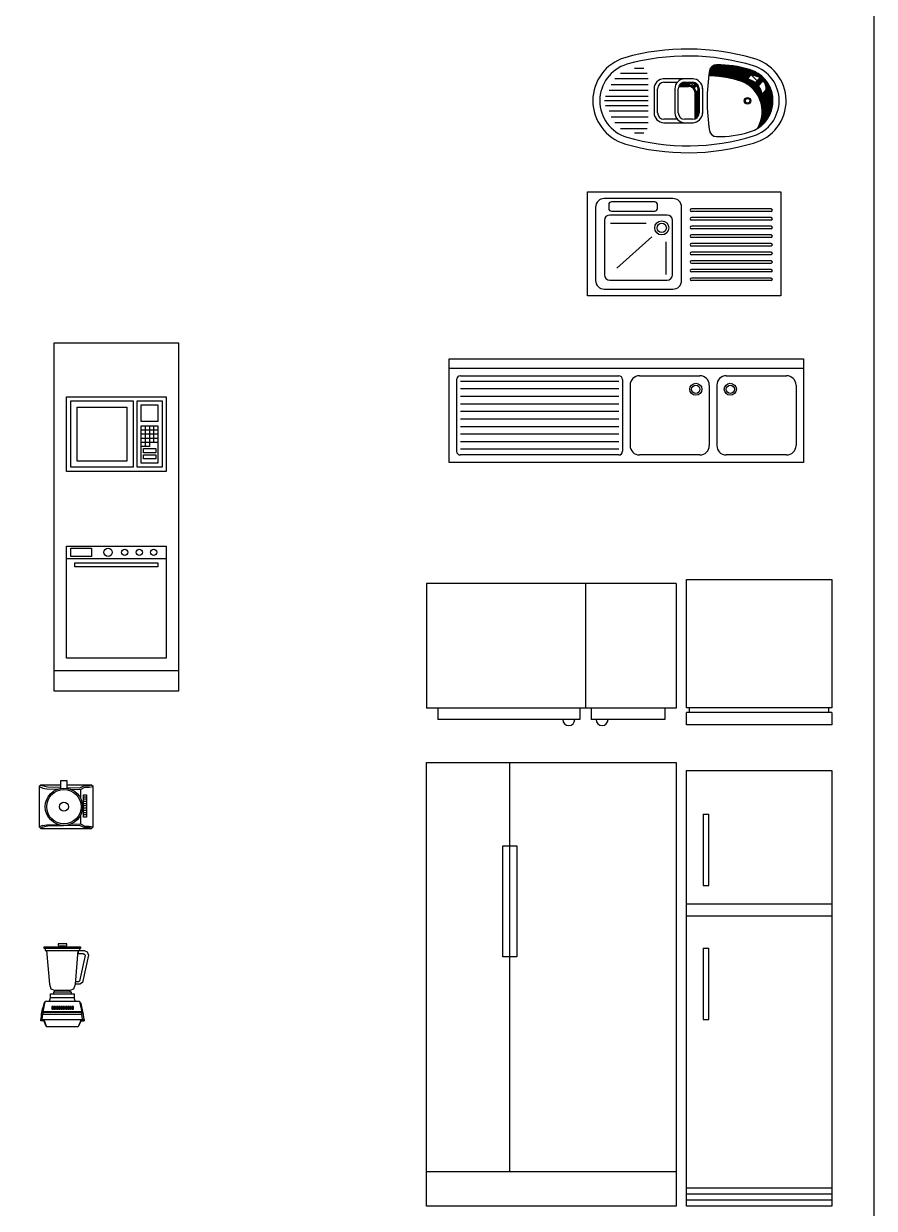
# Model space of a CAD drawing. Header units: millimetres. Extents: x 577 to 2337, y 236 to 943.
# Drawn here: x 767.58 to 771.68, y 705.69 to 711.4 of the extents above; entities that cross this region are included whole.
import ezdxf

# ---------------------------------------------------------------- set-up
doc = ezdxf.new("R2010")
doc.units = ezdxf.units.MM
doc.header["$LTSCALE"] = 0.01
doc.layers.add('06-Furn', color=4, linetype='Continuous')
doc.styles.add('ATTR', font='romans.shx', dxfattribs={"width": 0.8, "height": 0.48})

# ---------------------------------------------------------------- blocks, each defined once
blk = doc.blocks.new('BB')
at = {"layer": '06-Furn', "color": 32}
for p, q in [((706.7277, 653.6595), (705.5247, 653.6595)), ((705.5247, 653.6595), (705.5247, 653.058)), ((706.2902, 653.6595), (706.2902, 653.058)), ((706.7277, 653.6595), (706.7277, 653.058)), ((706.7277, 653.058), (705.5247, 653.058)), ((705.5794, 653.058), (705.5794, 653.0033)), ((706.2629, 653.058), (706.2629, 653.0033)), ((706.3176, 653.058), (706.3176, 653.0033)), ((706.673, 653.058), (706.673, 653.0033)), ((706.2629, 653.0033), (705.5794, 653.0033)), ((706.673, 653.0033), (706.3176, 653.0033))]:
    blk.add_line(p, q, dxfattribs=at)
for centre in [(706.21, 653.0033), (706.3705, 653.0033)]:
    blk.add_arc(centre, 0.0289, 180, 0, dxfattribs=at)
blk = doc.blocks.new('zzz7')
at = {"layer": '06-Furn', "color": 32, "linetype": 'ByBlock'}
for p, q in [((706.0541, 635.8607), (706.0469, 635.8535)), ((706.0613, 635.8571), (706.0541, 635.8607)), ((706.1514, 635.8607), (706.0541, 635.8607)), ((706.0865, 635.8499), (706.0613, 635.8571)), ((706.1514, 635.8451), (706.1514, 635.8823)), ((706.1514, 635.8823), (706.1802, 635.8823)), ((706.1802, 635.8823), (706.1802, 635.8451)), ((706.2991, 635.8607), (706.1802, 635.8607)), ((706.2631, 635.8571), (706.2414, 635.8463)), ((706.2883, 635.8571), (706.2631, 635.8571)), ((706.2991, 635.8607), (706.2883, 635.8571)), ((706.3063, 635.8535), (706.2991, 635.8607)), ((706.0469, 635.8535), (706.0469, 635.6589)), ((706.0469, 635.8535), (706.0649, 635.8463)), ((706.0649, 635.8463), (706.0829, 635.8427)), ((706.0829, 635.8427), (706.1368, 635.8415)), ((706.1514, 635.8484), (706.0865, 635.8499)), ((706.2414, 635.8463), (706.1802, 635.8477)), ((706.1985, 635.8401), (706.2451, 635.8391)), ((706.2451, 635.8391), (706.2667, 635.8499)), ((706.2451, 635.8391), (706.2451, 635.799)), ((706.2595, 635.7057), (706.2595, 635.8138)), ((706.2595, 635.8138), (706.2739, 635.8138)), ((706.2739, 635.803), (706.2595, 635.803)), ((706.2667, 635.8499), (706.2883, 635.8499)), ((706.2739, 635.8138), (706.2739, 635.7057)), ((706.2883, 635.8499), (706.3063, 635.8535)), ((706.3063, 635.6589), (706.3063, 635.8535)), ((706.2739, 635.7922), (706.2595, 635.7922)), ((706.2739, 635.7814), (706.2595, 635.7814)), ((706.2739, 635.7706), (706.2595, 635.7706)), ((706.2739, 635.7598), (706.2595, 635.7598)), ((706.2739, 635.749), (706.2595, 635.749)), ((706.2451, 635.7134), (706.2451, 635.6733)), ((706.2739, 635.7382), (706.2595, 635.7382)), ((706.2739, 635.7274), (706.2595, 635.7274)), ((706.2739, 635.7165), (706.2595, 635.7165)), ((706.2739, 635.7057), (706.2595, 635.7057)), ((706.0649, 635.6661), (706.0469, 635.6589)), ((706.0469, 635.6589), (706.0541, 635.6517)), ((706.0613, 635.6553), (706.0541, 635.6517)), ((706.0541, 635.6517), (706.2991, 635.6517)), ((706.0865, 635.6625), (706.0613, 635.6553)), ((706.0649, 635.6661), (706.0829, 635.6697)), ((706.0829, 635.6697), (706.1368, 635.6709)), ((706.2414, 635.6661), (706.0865, 635.6625)), ((706.1985, 635.6723), (706.2451, 635.6733)), ((706.2631, 635.6553), (706.2414, 635.6661)), ((706.2451, 635.6733), (706.2667, 635.6625)), ((706.2883, 635.6553), (706.2631, 635.6553)), ((706.2667, 635.6625), (706.2883, 635.6625)), ((706.2883, 635.6625), (706.3063, 635.6589)), ((706.2991, 635.6517), (706.2883, 635.6553)), ((706.3063, 635.6589), (706.2991, 635.6517)), ((706.2991, 635.6517), (706.3063, 635.6589))]:
    blk.add_line(p, q, dxfattribs=at)
for radius in [0.0901, 0.0829, 0.0216]:
    blk.add_circle((706.1658, 635.7562), radius, dxfattribs=at)
blk = doc.blocks.new('zxc')
at = {"layer": '06-Furn', "color": 8, "linetype": 'ByBlock'}
for p, q in [((706.0713, 635.0808), (706.2453, 635.0808)), ((706.0713, 635.0736), (706.0713, 635.0808)), ((706.2453, 635.0736), (706.0713, 635.0736)), ((706.0747, 635.0736), (706.0747, 635.0628)), ((706.0747, 635.0628), (706.2628, 635.0628)), ((706.0817, 635.0628), (706.0956, 634.9006)), ((706.1374, 635.0952), (706.1374, 635.088)), ((706.1792, 635.0952), (706.1374, 635.0952)), ((706.1374, 635.088), (706.1478, 635.0844)), ((706.1478, 635.0844), (706.1478, 635.0808)), ((706.1687, 635.0844), (706.1478, 635.0844)), ((706.1687, 635.0844), (706.1792, 635.088)), ((706.1687, 635.0808), (706.1687, 635.0844)), ((706.1792, 635.088), (706.1792, 635.0952)), ((706.2209, 634.9006), (706.2348, 635.0628)), ((706.2349, 635.0628), (706.2338, 635.0484)), ((706.2348, 635.0628), (706.2349, 635.0628)), ((706.2418, 635.0628), (706.2418, 635.0736)), ((706.2453, 635.0808), (706.2453, 635.0736)), ((706.2628, 635.0628), (706.278, 635.0575)), ((706.278, 635.0575), (706.2844, 635.0411)), ((706.2338, 635.0484), (706.2592, 635.0484)), ((706.2684, 635.0384), (706.2411, 634.9158)), ((706.2844, 635.0411), (706.2552, 634.909)), ((706.2592, 635.0484), (706.2664, 635.0447)), ((706.2664, 635.0447), (706.2684, 635.0384)), ((706.0956, 634.9006), (706.1026, 634.879)), ((706.214, 634.879), (706.2209, 634.9006)), ((706.221, 634.9006), (706.2209, 634.9006)), ((706.2419, 634.901), (706.221, 634.9006)), ((706.2339, 634.9114), (706.222, 634.9114)), ((706.2411, 634.9158), (706.2339, 634.9114)), ((706.2552, 634.909), (706.2419, 634.901)), ((706.097, 634.8213), (706.1006, 634.8357)), ((706.1006, 634.8537), (706.2159, 634.8537)), ((706.1006, 634.8357), (706.1006, 634.8537)), ((706.2159, 634.8357), (706.1006, 634.8357)), ((706.1026, 634.879), (706.12, 634.8717)), ((706.1165, 634.8645), (706.2, 634.8645)), ((706.1165, 634.8537), (706.1165, 634.8645)), ((706.12, 634.8717), (706.1965, 634.8717)), ((706.12, 634.8645), (706.12, 634.8717)), ((706.1965, 634.8717), (706.214, 634.879)), ((706.1965, 634.8645), (706.1965, 634.8717)), ((706.2, 634.8645), (706.2, 634.8537)), ((706.2159, 634.8537), (706.2159, 634.8357)), ((706.2196, 634.8213), (706.2159, 634.8357)), ((706.0682, 634.8073), (706.0574, 634.7608)), ((706.061, 634.78), (706.058, 634.7647)), ((706.063, 634.7852), (706.061, 634.78)), ((706.0652, 634.7673), (706.0754, 634.8177)), ((706.0754, 634.8177), (706.0682, 634.8073)), ((706.2411, 634.8177), (706.0754, 634.8177)), ((706.0951, 634.8177), (706.097, 634.8213)), ((706.1078, 634.7929), (706.1078, 634.7805)), ((706.115, 634.7929), (706.1078, 634.7929)), ((706.1078, 634.7862), (706.115, 634.7862)), ((706.1078, 634.7805), (706.115, 634.7805)), ((706.115, 634.7805), (706.115, 634.7929)), ((706.1186, 634.7929), (706.1186, 634.7805)), ((706.1258, 634.7929), (706.1186, 634.7929)), ((706.1186, 634.7862), (706.1258, 634.7862)), ((706.1186, 634.7805), (706.1258, 634.7805)), ((706.1258, 634.7805), (706.1258, 634.7929)), ((706.1294, 634.7929), (706.1294, 634.7805)), ((706.1367, 634.7929), (706.1294, 634.7929)), ((706.1294, 634.7862), (706.1367, 634.7862)), ((706.1294, 634.7805), (706.1367, 634.7805)), ((706.1367, 634.7805), (706.1367, 634.7929)), ((706.1403, 634.7929), (706.1403, 634.7805)), ((706.1475, 634.7929), (706.1403, 634.7929)), ((706.1403, 634.7862), (706.1475, 634.7862)), ((706.1403, 634.7805), (706.1475, 634.7805)), ((706.1475, 634.7805), (706.1475, 634.7929)), ((706.1511, 634.7929), (706.1511, 634.7805)), ((706.1582, 634.7929), (706.1511, 634.7929)), ((706.1511, 634.7862), (706.1582, 634.7862)), ((706.1511, 634.7805), (706.1582, 634.7805)), ((706.1582, 634.7805), (706.1582, 634.7929)), ((706.1618, 634.7929), (706.1618, 634.7805)), ((706.1691, 634.7929), (706.1618, 634.7929)), ((706.1618, 634.7862), (706.1691, 634.7862)), ((706.1618, 634.7805), (706.1691, 634.7805)), ((706.1691, 634.7805), (706.1691, 634.7929)), ((706.1727, 634.7929), (706.1727, 634.7805)), ((706.1799, 634.7929), (706.1727, 634.7929)), ((706.1727, 634.7862), (706.1799, 634.7862)), ((706.1727, 634.7805), (706.1799, 634.7805)), ((706.1799, 634.7805), (706.1799, 634.7929)), ((706.1835, 634.7929), (706.1835, 634.7805)), ((706.1907, 634.7929), (706.1835, 634.7929)), ((706.1835, 634.7862), (706.1907, 634.7862)), ((706.1835, 634.7805), (706.1907, 634.7805)), ((706.1907, 634.7805), (706.1907, 634.7929)), ((706.1943, 634.7929), (706.1943, 634.7805)), ((706.2015, 634.7929), (706.1943, 634.7929)), ((706.1943, 634.7862), (706.2015, 634.7862)), ((706.1943, 634.7805), (706.2015, 634.7805)), ((706.2015, 634.7805), (706.2015, 634.7929)), ((706.2051, 634.7929), (706.2051, 634.7805)), ((706.2123, 634.7929), (706.2051, 634.7929)), ((706.2051, 634.7862), (706.2123, 634.7862)), ((706.2051, 634.7805), (706.2123, 634.7805)), ((706.2123, 634.7805), (706.2123, 634.7929)), ((706.2213, 634.8177), (706.2196, 634.8213)), ((706.2483, 634.8073), (706.2411, 634.8177)), ((706.2411, 634.8177), (706.2517, 634.7673)), ((706.259, 634.7608), (706.2483, 634.8073)), ((706.0565, 634.7523), (706.0538, 634.731)), ((706.0538, 634.731), (706.061, 634.7312)), ((706.0538, 634.7242), (706.0538, 634.731)), ((706.0538, 634.731), (706.2628, 634.731)), ((706.061, 634.724), (706.0538, 634.7242)), ((706.0682, 634.7242), (706.0538, 634.7242)), ((706.0568, 634.7569), (706.0565, 634.7523)), ((706.0574, 634.7608), (706.0568, 634.7569)), ((706.061, 634.7312), (706.0639, 634.7565)), ((706.061, 634.7312), (706.2556, 634.7312)), ((706.0683, 634.724), (706.061, 634.724)), ((706.0646, 634.7637), (706.0639, 634.7565)), ((706.0639, 634.7565), (706.2526, 634.7565)), ((706.0652, 634.7673), (706.0646, 634.7637)), ((706.252, 634.7637), (706.0646, 634.7637)), ((706.2517, 634.7673), (706.0652, 634.7673)), ((706.0682, 634.731), (706.0826, 634.6952)), ((706.0826, 634.6952), (706.0682, 634.7242)), ((706.2483, 634.731), (706.2339, 634.6952)), ((706.2483, 634.7242), (706.2339, 634.6952)), ((706.2482, 634.724), (706.2556, 634.724)), ((706.2628, 634.7242), (706.2483, 634.7242)), ((706.2526, 634.7565), (706.2517, 634.7673)), ((706.2556, 634.7312), (706.2526, 634.7565)), ((706.2556, 634.7312), (706.2628, 634.731)), ((706.2556, 634.724), (706.2628, 634.7242)), ((706.2595, 634.7569), (706.259, 634.7608)), ((706.2599, 634.7523), (706.2595, 634.7569)), ((706.2628, 634.731), (706.2599, 634.7523)), ((706.2628, 634.731), (706.2628, 634.7242)), ((706.2339, 634.6952), (706.0826, 634.6952))]:
    blk.add_line(p, q, dxfattribs=at)
blk = doc.blocks.new('reyt')
at = {"layer": '06-Furn', "color": 8, "lineweight": -3}
for p, q in [((606.2433, 647.5828), (606.2433, 649.3828)), ((606.2433, 649.3828), (606.8433, 649.3828)), ((606.2433, 649.3828), (606.8433, 649.3828)), ((606.8433, 649.3828), (606.8433, 647.5828)), ((606.3113, 649.2033), (606.3113, 648.9084)), ((606.3113, 649.2033), (606.3354, 649.2033)), ((606.3354, 648.9084), (606.3354, 649.2033)), ((606.3113, 648.9084), (606.3354, 648.9084)), ((606.2433, 648.8328), (606.8433, 648.8328)), ((606.2433, 648.7828), (606.8433, 648.7828)), ((606.3113, 648.6495), (606.3113, 648.3545)), ((606.3113, 648.6495), (606.3354, 648.6495)), ((606.3354, 648.3545), (606.3354, 648.6495)), ((606.3113, 648.3545), (606.3354, 648.3545)), ((606.8433, 647.6578), (606.2433, 647.6578)), ((606.8433, 647.6328), (606.2433, 647.6328)), ((606.8433, 647.6078), (606.2433, 647.6078)), ((606.8433, 647.5828), (606.2433, 647.5828))]:
    blk.add_line(p, q, dxfattribs=at)
blk = doc.blocks.new('ytjd52')
at = {"layer": '06-Furn', "color": 8}
for p, q in [((640.4276, 617.7613), (641.4401, 617.7613)), ((640.4276, 615.9613), (640.4276, 617.7613)), ((640.7651, 616.1019), (640.7651, 617.7613)), ((641.4401, 617.7613), (641.4401, 615.9613)), ((640.737, 617.4238), (640.7933, 617.4238)), ((640.737, 616.9738), (640.737, 617.4238)), ((640.7933, 617.4238), (640.7933, 616.9738)), ((640.7933, 616.9738), (640.737, 616.9738)), ((640.4276, 616.1019), (641.4401, 616.1019)), ((641.4401, 615.9613), (640.4276, 615.9613))]:
    blk.add_line(p, q, dxfattribs=at)
blk = doc.blocks.new('truyhr63')
at = {"layer": '06-Furn', "color": 32}
for p, q in [((541.0942, 647.2227), (541.0496, 647.2227)), ((541.1164, 647.1726), (540.955, 647.1726)), ((540.9828, 647.2004), (541.1109, 647.2004)), ((541.3335, 647.1726), (541.1888, 647.1726)), ((541.1164, 647.1169), (540.9272, 647.1169)), ((540.9383, 647.1447), (541.1164, 647.1447)), ((541.1443, 647.128), (541.1443, 647.009)), ((541.1609, 647.009), (541.1609, 647.1246)), ((541.1922, 647.1559), (541.256, 647.1559)), ((541.2444, 647.1246), (541.2444, 647.009)), ((541.2611, 647.009), (541.2611, 647.1246)), ((541.2634, 647.1363), (541.3105, 647.1363)), ((541.2923, 647.1559), (541.3301, 647.1559)), ((541.3613, 647.009), (541.3613, 647.1246)), ((541.378, 647.128), (541.378, 647.0056)), ((541.1164, 647.0668), (540.9049, 647.0668)), ((540.9105, 647.0891), (541.1164, 647.0891)), ((540.9105, 647.0446), (541.1164, 647.0446)), ((541.1164, 647.0167), (540.9272, 647.0167)), ((540.9383, 646.9889), (541.1164, 646.9889)), ((541.1164, 646.9611), (540.955, 646.9611)), ((541.256, 646.9778), (541.1922, 646.9778)), ((541.1922, 646.9611), (541.3335, 646.9611)), ((541.3301, 646.9778), (541.2923, 646.9778)), ((540.9828, 646.9332), (541.1109, 646.9332)), ((541.0942, 646.911), (541.0496, 646.911))]:
    blk.add_line(p, q, dxfattribs=at)
at = {"layer": '06-Furn', "color": 8, "ltscale": 0.1}
for p, q in [((541.4141, 647.2192), (541.448, 647.1854)), ((541.4146, 647.2202), (541.4496, 647.1853)), ((541.4151, 647.2212), (541.4512, 647.1851)), ((541.4156, 647.2222), (541.4528, 647.1849)), ((541.4161, 647.2231), (541.4545, 647.1848)), ((541.4167, 647.224), (541.4561, 647.1846)), ((541.4173, 647.2249), (541.4577, 647.1844)), ((541.4179, 647.2258), (541.4594, 647.1843)), ((541.4185, 647.2266), (541.4611, 647.1841)), ((541.4192, 647.2274), (541.4627, 647.1839)), ((541.4199, 647.2282), (541.4644, 647.1837)), ((541.4206, 647.229), (541.4661, 647.1835)), ((541.4213, 647.2297), (541.4677, 647.1833)), ((541.4221, 647.2304), (541.4694, 647.1831)), ((541.4228, 647.2311), (541.4711, 647.1828)), ((541.4236, 647.2318), (541.4728, 647.1826)), ((541.4245, 647.2324), (541.4745, 647.1824)), ((541.4253, 647.2331), (541.4763, 647.1821)), ((541.4262, 647.2337), (541.478, 647.1819)), ((541.4271, 647.2343), (541.4797, 647.1816)), ((541.428, 647.2348), (541.4815, 647.1813)), ((541.4289, 647.2353), (541.4832, 647.1811)), ((541.4299, 647.2358), (541.485, 647.1808)), ((541.4309, 647.2363), (541.4867, 647.1805)), ((541.4319, 647.2368), (541.4885, 647.1802)), ((541.433, 647.2372), (541.4903, 647.1799)), ((541.4341, 647.2376), (541.492, 647.1796)), ((541.4352, 647.2379), (541.4938, 647.1793)), ((541.4363, 647.2383), (541.4956, 647.1789)), ((541.4375, 647.2385), (541.4974, 647.1786)), ((541.4387, 647.2388), (541.4993, 647.1783)), ((541.44, 647.239), (541.5011, 647.1779)), ((541.4413, 647.2392), (541.5029, 647.1775)), ((541.4426, 647.2393), (541.5048, 647.1772)), ((541.4441, 647.2393), (541.5066, 647.1768)), ((541.4455, 647.2393), (541.5085, 647.1764)), ((541.4471, 647.2393), (541.5103, 647.176)), ((541.4485, 647.2393), (541.5122, 647.1756)), ((541.45, 647.2393), (541.5141, 647.1752)), ((541.4514, 647.2393), (541.516, 647.1748)), ((541.4529, 647.2393), (541.5179, 647.1743)), ((541.4544, 647.2393), (541.5198, 647.1739)), ((541.4558, 647.2394), (541.5218, 647.1734)), ((541.4573, 647.2393), (541.5237, 647.1729)), ((541.4588, 647.2393), (541.5257, 647.1725)), ((541.4603, 647.2393), (541.5276, 647.172)), ((541.4617, 647.2393), (541.5296, 647.1715)), ((541.4632, 647.2393), (541.5316, 647.171)), ((541.4647, 647.2393), (541.5336, 647.1704)), ((541.4662, 647.2392), (541.5356, 647.1699)), ((541.4677, 647.2392), (541.5376, 647.1693)), ((541.4692, 647.2392), (541.5396, 647.1688)), ((541.4708, 647.2391), (541.5417, 647.1682)), ((541.4723, 647.2391), (541.5437, 647.1676)), ((541.4738, 647.239), (541.5458, 647.167)), ((541.4753, 647.239), (541.5479, 647.1664)), ((541.4769, 647.2389), (541.55, 647.1658)), ((541.4784, 647.2389), (541.5521, 647.1651)), ((541.4799, 647.2388), (541.5542, 647.1645)), ((541.4815, 647.2387), (541.5563, 647.1639)), ((541.483, 647.2386), (541.5585, 647.1632)), ((541.4846, 647.2385), (541.5607, 647.1624)), ((541.4862, 647.2384), (541.563, 647.1616)), ((541.4877, 647.2384), (541.5654, 647.1607)), ((541.4893, 647.2382), (541.5678, 647.1597)), ((541.4909, 647.2381), (541.5703, 647.1587)), ((541.4925, 647.238), (541.5729, 647.1576)), ((541.4941, 647.2379), (541.5757, 647.1563)), ((541.4957, 647.2378), (541.5785, 647.1549)), ((541.4973, 647.2377), (541.5815, 647.1534)), ((541.4989, 647.2375), (541.5847, 647.1517)), ((541.5005, 647.2374), (541.5881, 647.1498)), ((541.5021, 647.2372), (541.5918, 647.1475)), ((541.5037, 647.2371), (541.596, 647.1448)), ((541.5053, 647.2369), (541.6008, 647.1415)), ((541.507, 647.2368), (541.607, 647.1368)), ((541.5086, 647.2366), (541.7135, 647.0317)), ((541.5103, 647.2364), (541.7138, 647.0329)), ((541.5119, 647.2362), (541.7141, 647.0341)), ((541.5136, 647.2361), (541.7143, 647.0353)), ((541.5152, 647.2359), (541.7146, 647.0365)), ((541.5169, 647.2357), (541.7148, 647.0378)), ((541.5186, 647.2355), (541.715, 647.039)), ((541.5203, 647.2352), (541.7153, 647.0403)), ((541.522, 647.235), (541.7155, 647.0415)), ((541.5237, 647.2348), (541.7157, 647.0428)), ((541.5254, 647.2346), (541.7159, 647.0441)), ((541.5271, 647.2343), (541.7161, 647.0454)), ((541.5288, 647.2341), (541.7162, 647.0467)), ((541.5305, 647.2338), (541.5931, 647.1712)), ((541.5323, 647.2336), (541.5938, 647.172)), ((541.534, 647.2333), (541.5946, 647.1727)), ((541.5357, 647.233), (541.5953, 647.1735)), ((541.5375, 647.2327), (541.596, 647.1742)), ((541.5393, 647.2324), (541.5967, 647.175)), ((541.541, 647.2321), (541.5974, 647.1758)), ((541.5428, 647.2318), (541.5981, 647.1765)), ((541.5446, 647.2315), (541.5989, 647.1773)), ((541.5464, 647.2312), (541.5996, 647.178)), ((541.5482, 647.2309), (541.6003, 647.1788)), ((541.55, 647.2305), (541.601, 647.1795)), ((541.5518, 647.2302), (541.6017, 647.1803)), ((541.5536, 647.2298), (541.6024, 647.181)), ((541.5555, 647.2295), (541.6032, 647.1818)), ((541.5573, 647.2291), (541.6039, 647.1825)), ((541.5592, 647.2287), (541.6046, 647.1833)), ((541.561, 647.2283), (541.6053, 647.1841)), ((541.5629, 647.2279), (541.606, 647.1848)), ((541.5648, 647.2275), (541.6067, 647.1856)), ((541.5667, 647.2271), (541.6075, 647.1863)), ((541.5686, 647.2267), (541.6082, 647.1871)), ((541.5705, 647.2262), (541.6089, 647.1878)), ((541.5724, 647.2258), (541.6096, 647.1886)), ((541.5744, 647.2253), (541.6103, 647.1893)), ((541.5763, 647.2248), (541.611, 647.1901)), ((541.5783, 647.2244), (541.6118, 647.1909)), ((541.5802, 647.2239), (541.6125, 647.1916)), ((541.5822, 647.2234), (541.6144, 647.1911)), ((541.5842, 647.2228), (541.6163, 647.1907)), ((541.5862, 647.2223), (541.6182, 647.1903)), ((541.5882, 647.2218), (541.6202, 647.1898)), ((541.5902, 647.2212), (541.6221, 647.1893)), ((541.5923, 647.2207), (541.6241, 647.1888)), ((541.5943, 647.2201), (541.6261, 647.1883)), ((541.5964, 647.2195), (541.6281, 647.1878)), ((541.4084, 647.1882), (541.4093, 647.1873)), ((541.4086, 647.1895), (541.4108, 647.1873)), ((541.4088, 647.1907), (541.4123, 647.1872)), ((541.4089, 647.192), (541.4138, 647.1872)), ((541.4091, 647.1933), (541.4153, 647.1872)), ((541.4093, 647.1946), (541.4168, 647.1872)), ((541.4095, 647.1959), (541.4183, 647.1871)), ((541.4097, 647.1972), (541.4198, 647.1871)), ((541.4099, 647.1985), (541.4213, 647.187)), ((541.4101, 647.1998), (541.4229, 647.187)), ((541.4102, 647.201), (541.4244, 647.1869)), ((541.4104, 647.2023), (541.4259, 647.1868)), ((541.4106, 647.2036), (541.4275, 647.1868)), ((541.4108, 647.2049), (541.429, 647.1867)), ((541.411, 647.2062), (541.4306, 647.1866)), ((541.4112, 647.2074), (541.4321, 647.1865)), ((541.4114, 647.2087), (541.4337, 647.1864)), ((541.4116, 647.21), (541.4352, 647.1863)), ((541.4118, 647.2112), (541.4368, 647.1862)), ((541.412, 647.2125), (541.4384, 647.1861)), ((541.4123, 647.2137), (541.44, 647.186)), ((541.4126, 647.2149), (541.4416, 647.1859)), ((541.4129, 647.216), (541.4432, 647.1858)), ((541.4133, 647.2171), (541.4448, 647.1857)), ((541.4137, 647.2182), (541.4464, 647.1855)), ((541.5935, 647.1708), (541.6649, 647.0994)), ((541.5953, 647.1705), (541.6646, 647.1012)), ((541.5972, 647.1701), (541.6642, 647.1031)), ((541.5984, 647.2189), (541.6301, 647.1872)), ((541.5991, 647.1697), (541.6638, 647.105)), ((541.6005, 647.2183), (541.6322, 647.1866)), ((541.6011, 647.1692), (541.6633, 647.107)), ((541.6026, 647.2176), (541.6343, 647.1859)), ((541.6031, 647.1686), (541.6627, 647.109)), ((541.6047, 647.217), (541.6365, 647.1853)), ((541.6052, 647.1679), (541.662, 647.1112)), ((541.6068, 647.2164), (541.6386, 647.1846)), ((541.6075, 647.1672), (541.6613, 647.1134)), ((541.609, 647.2157), (541.6409, 647.1838)), ((541.6098, 647.1663), (541.6604, 647.1157)), ((541.6112, 647.215), (541.6431, 647.1831)), ((541.6122, 647.1654), (541.6594, 647.1181)), ((541.6126, 647.1915), (541.6563, 647.1477)), ((541.6134, 647.2142), (541.6454, 647.1822)), ((541.6148, 647.1642), (541.6583, 647.1208)), ((541.6157, 647.2134), (541.6477, 647.1814)), ((541.6177, 647.1629), (541.657, 647.1236)), ((541.6181, 647.2125), (541.6501, 647.1805)), ((541.6206, 647.2115), (541.6526, 647.1795)), ((541.6231, 647.2104), (541.655, 647.1785)), ((541.6258, 647.2092), (541.7036, 647.1314)), ((541.6285, 647.208), (541.7023, 647.1342)), ((541.6314, 647.2065), (541.7009, 647.1371)), ((541.6344, 647.205), (541.6993, 647.1401)), ((541.6377, 647.2032), (541.6975, 647.1434)), ((541.6402, 647.1624), (541.6556, 647.147)), ((541.6412, 647.2012), (541.6955, 647.1468)), ((541.6416, 647.1639), (541.6571, 647.1485)), ((541.6423, 647.1647), (541.6578, 647.1492)), ((541.6431, 647.1654), (541.6585, 647.15)), ((541.6438, 647.1662), (541.6592, 647.1508)), ((541.6445, 647.167), (541.6599, 647.1515)), ((541.645, 647.1988), (541.6931, 647.1507)), ((541.6452, 647.1677), (541.6606, 647.1523)), ((541.6459, 647.1685), (541.6614, 647.153)), ((541.6466, 647.1692), (541.6621, 647.1538)), ((541.6474, 647.17), (541.6628, 647.1545)), ((541.6481, 647.1707), (541.6635, 647.1553)), ((541.6488, 647.1715), (541.6642, 647.156)), ((541.6493, 647.196), (541.6903, 647.155)), ((541.6495, 647.1722), (541.6649, 647.1568)), ((541.6502, 647.173), (541.6657, 647.1576)), ((541.6509, 647.1738), (541.6664, 647.1583)), ((541.6517, 647.1745), (541.6671, 647.1591)), ((541.6524, 647.1753), (541.6678, 647.1598)), ((541.6531, 647.176), (541.6685, 647.1606)), ((541.6538, 647.1768), (541.6692, 647.1613)), ((541.6544, 647.1923), (541.6867, 647.1601)), ((541.6545, 647.1775), (541.67, 647.1621)), ((541.6552, 647.1783), (541.6707, 647.1628)), ((541.6614, 647.1869), (541.6812, 647.167)), ((541.2637, 647.1371), (541.2645, 647.1363)), ((541.2642, 647.1381), (541.266, 647.1363)), ((541.2647, 647.1391), (541.2675, 647.1363)), ((541.2652, 647.14), (541.2689, 647.1363)), ((541.2657, 647.141), (541.2704, 647.1363)), ((541.2663, 647.1419), (541.2719, 647.1363)), ((541.2669, 647.1427), (541.2733, 647.1363)), ((541.2675, 647.1436), (541.2748, 647.1363)), ((541.2682, 647.1444), (541.2763, 647.1363)), ((541.2689, 647.1452), (541.2778, 647.1363)), ((541.2696, 647.146), (541.2792, 647.1363)), ((541.2703, 647.1467), (541.2807, 647.1363)), ((541.271, 647.1475), (541.2822, 647.1363)), ((541.2718, 647.1482), (541.2836, 647.1363)), ((541.2726, 647.1488), (541.2851, 647.1363)), ((541.2734, 647.1495), (541.2866, 647.1363)), ((541.2743, 647.1501), (541.2881, 647.1363)), ((541.2751, 647.1507), (541.2895, 647.1363)), ((541.276, 647.1513), (541.291, 647.1363)), ((541.277, 647.1518), (541.2925, 647.1363)), ((541.2779, 647.1523), (541.2939, 647.1363)), ((541.2789, 647.1528), (541.2954, 647.1363)), ((541.2799, 647.1533), (541.2969, 647.1363)), ((541.281, 647.1537), (541.2984, 647.1363)), ((541.282, 647.1541), (541.2998, 647.1363)), ((541.2831, 647.1545), (541.3013, 647.1363)), ((541.2843, 647.1548), (541.3028, 647.1363)), ((541.2855, 647.1551), (541.3042, 647.1363)), ((541.2867, 647.1553), (541.3057, 647.1363)), ((541.288, 647.1556), (541.3072, 647.1363)), ((541.2893, 647.1557), (541.3087, 647.1363)), ((541.2906, 647.1558), (541.3101, 647.1363)), ((541.2921, 647.1559), (541.3116, 647.1363)), ((541.2935, 647.1559), (541.3132, 647.1362)), ((541.295, 647.1559), (541.3148, 647.136)), ((541.2965, 647.1559), (541.3166, 647.1357)), ((541.2979, 647.1559), (541.3185, 647.1353)), ((541.2994, 647.1559), (541.3111, 647.1442)), ((541.3009, 647.1559), (541.3118, 647.1449)), ((541.3024, 647.1559), (541.3126, 647.1457)), ((541.3038, 647.1559), (541.3133, 647.1464)), ((541.3053, 647.1559), (541.314, 647.1472)), ((541.3068, 647.1559), (541.3147, 647.1479)), ((541.3082, 647.1559), (541.3154, 647.1487)), ((541.3097, 647.1559), (541.3161, 647.1494)), ((541.3112, 647.1559), (541.3169, 647.1502)), ((541.312, 647.1433), (541.3206, 647.1346)), ((541.3127, 647.1559), (541.3176, 647.151)), ((541.3139, 647.1428), (541.3231, 647.1337)), ((541.3141, 647.1559), (541.3183, 647.1517)), ((541.3156, 647.1559), (541.319, 647.1525)), ((541.3159, 647.1423), (541.326, 647.1322)), ((541.3171, 647.1559), (541.3197, 647.1532)), ((541.3181, 647.1416), (541.3312, 647.1285)), ((541.3185, 647.1559), (541.3204, 647.154)), ((541.32, 647.1559), (541.3225, 647.1534)), ((541.3206, 647.1538), (541.3424, 647.132)), ((541.3206, 647.1406), (541.3437, 647.1175)), ((541.3215, 647.1559), (541.3244, 647.1529)), ((541.323, 647.1559), (541.3264, 647.1524)), ((541.3233, 647.1393), (541.3424, 647.1203)), ((541.3244, 647.1559), (541.3284, 647.1519)), ((541.3259, 647.1559), (541.3305, 647.1513)), ((541.3268, 647.1373), (541.3404, 647.1237)), ((541.3274, 647.1559), (541.3326, 647.1506)), ((541.3288, 647.1559), (541.3348, 647.1499)), ((541.3303, 647.1559), (541.3371, 647.1491)), ((541.3304, 647.1352), (541.3381, 647.1275)), ((541.3311, 647.136), (541.3388, 647.1283)), ((541.3318, 647.1558), (541.3395, 647.1482)), ((541.3318, 647.1367), (541.3395, 647.129)), ((541.3325, 647.1375), (541.3402, 647.1298)), ((541.3332, 647.1383), (541.3409, 647.1305)), ((541.3334, 647.1557), (541.3495, 647.1396)), ((541.3339, 647.139), (541.3417, 647.1313)), ((541.334, 647.1257), (541.3446, 647.1151)), ((541.3351, 647.1555), (541.3609, 647.1297)), ((541.3354, 647.1405), (541.3431, 647.1328)), ((541.3361, 647.1413), (541.3438, 647.1336)), ((541.3368, 647.142), (541.3445, 647.1343)), ((541.337, 647.1551), (541.3605, 647.1315)), ((541.3375, 647.1428), (541.3452, 647.1351)), ((541.3376, 647.1206), (541.3454, 647.1129)), ((541.3382, 647.1435), (541.346, 647.1358)), ((541.339, 647.1546), (541.36, 647.1335)), ((541.339, 647.1443), (541.3467, 647.1366)), ((541.3391, 647.1176), (541.3459, 647.1108)), ((541.3397, 647.145), (541.3474, 647.1373)), ((541.3401, 647.1152), (541.3463, 647.1089)), ((541.3404, 647.1458), (541.3481, 647.1381)), ((541.3407, 647.1131), (541.3613, 647.0925)), ((541.3411, 647.1466), (541.3488, 647.1388)), ((541.3412, 647.1538), (541.3593, 647.1358)), ((541.3412, 647.1112), (541.3613, 647.091)), ((541.3415, 647.1094), (541.3613, 647.0896)), ((541.3416, 647.1078), (541.3613, 647.0881)), ((541.3417, 647.1062), (541.3613, 647.0866)), ((541.3418, 646.98), (541.3418, 647.1051)), ((541.3438, 647.1527), (541.3581, 647.1383)), ((541.3471, 647.1082), (541.3613, 647.094)), ((541.3472, 647.1508), (541.3562, 647.1418)), ((541.3478, 647.1089), (541.3613, 647.0954)), ((541.3486, 647.1097), (541.3613, 647.0969)), ((541.3493, 647.1104), (541.3613, 647.0984)), ((541.3497, 647.1394), (541.3611, 647.128)), ((541.35, 647.1112), (541.3613, 647.0999)), ((541.3507, 647.1119), (541.3613, 647.1013)), ((541.3514, 647.1127), (541.3613, 647.1028)), ((541.3521, 647.1134), (541.3613, 647.1043)), ((541.3529, 647.1142), (541.3613, 647.1057)), ((541.353, 647.1346), (541.3613, 647.1264)), ((541.3536, 647.115), (541.3613, 647.1072)), ((541.3543, 647.1157), (541.3613, 647.1087)), ((541.3545, 647.1317), (541.3613, 647.1249)), ((541.355, 647.1165), (541.3613, 647.1102)), ((541.3554, 647.1294), (541.3613, 647.1234)), ((541.3557, 647.1172), (541.3613, 647.1116)), ((541.356, 647.1273), (541.3613, 647.1219)), ((541.3564, 647.1254), (541.3613, 647.1205)), ((541.3564, 647.118), (541.3613, 647.1131)), ((541.3567, 647.1236), (541.3613, 647.119)), ((541.3568, 647.122), (541.3613, 647.1175)), ((541.3569, 647.1205), (541.3613, 647.116)), ((541.3569, 647.119), (541.3613, 647.1146)), ((541.6208, 647.1612), (541.6553, 647.1267)), ((541.6243, 647.1592), (541.6533, 647.1302)), ((541.6285, 647.1564), (541.6505, 647.1344)), ((541.6311, 647.1127), (541.7133, 647.0305)), ((541.6323, 647.1541), (541.6478, 647.1387)), ((541.633, 647.1549), (541.6485, 647.1394)), ((541.6337, 647.1556), (541.6492, 647.1402)), ((541.6345, 647.1564), (541.6499, 647.1409)), ((541.6352, 647.1571), (541.6506, 647.1417)), ((541.6358, 647.1065), (541.713, 647.0293)), ((541.6359, 647.1579), (541.6513, 647.1424)), ((541.6366, 647.1586), (541.652, 647.1432)), ((541.6373, 647.1594), (541.6528, 647.144)), ((541.638, 647.1602), (541.6535, 647.1447)), ((541.6388, 647.1609), (541.6542, 647.1455)), ((541.6395, 647.1617), (541.6549, 647.1462)), ((541.6709, 647.1053), (541.7173, 647.0588)), ((541.6716, 647.106), (541.7174, 647.0602)), ((541.6723, 647.1068), (541.7174, 647.0616)), ((541.6729, 647.1606), (541.7047, 647.1288)), ((541.673, 647.1075), (541.7175, 647.0631)), ((541.6737, 647.1083), (541.7175, 647.0645)), ((541.6744, 647.109), (541.7175, 647.066)), ((541.6752, 647.1098), (541.7175, 647.0674)), ((541.6759, 647.1106), (541.7175, 647.0689)), ((541.6763, 647.1558), (541.7058, 647.1263)), ((541.6766, 647.1113), (541.7175, 647.0704)), ((541.6773, 647.1121), (541.7174, 647.0719)), ((541.678, 647.1128), (541.7174, 647.0734)), ((541.6783, 647.1522), (541.7068, 647.1238)), ((541.6787, 647.1136), (541.7173, 647.075)), ((541.6795, 647.1143), (541.7172, 647.0766)), ((541.6798, 647.1493), (541.7077, 647.1214)), ((541.6802, 647.1151), (541.7171, 647.0781)), ((541.6809, 647.1158), (541.717, 647.0797)), ((541.681, 647.1466), (541.7085, 647.1191)), ((541.6816, 647.1166), (541.7169, 647.0813)), ((541.6819, 647.1442), (541.7093, 647.1168)), ((541.6823, 647.1173), (541.7167, 647.083)), ((541.6827, 647.142), (541.71, 647.1147)), ((541.683, 647.1181), (541.7165, 647.0846)), ((541.6833, 647.1399), (541.7107, 647.1125)), ((541.6838, 647.1379), (541.7113, 647.1104)), ((541.6838, 647.1189), (541.7163, 647.0863)), ((541.6843, 647.136), (541.7119, 647.1084)), ((541.6845, 647.1196), (541.7161, 647.088)), ((541.6846, 647.1342), (541.7125, 647.1064)), ((541.6849, 647.1324), (541.713, 647.1044)), ((541.6852, 647.1307), (541.7134, 647.1024)), ((541.6852, 647.1204), (541.7158, 647.0897)), ((541.6853, 647.1291), (541.7139, 647.1005)), ((541.6855, 647.1275), (541.7143, 647.0987)), ((541.6855, 647.1259), (541.7146, 647.0968)), ((541.6856, 647.1244), (541.715, 647.095)), ((541.6856, 647.1229), (541.7153, 647.0932)), ((541.6856, 647.1215), (541.7156, 647.0914)), ((541.3418, 647.1047), (541.3613, 647.0851)), ((541.3418, 647.1032), (541.3613, 647.0837)), ((541.3418, 647.1018), (541.3613, 647.0822)), ((541.3418, 647.1003), (541.3613, 647.0807)), ((541.3418, 647.0988), (541.3613, 647.0793)), ((541.3418, 647.0973), (541.3613, 647.0778)), ((541.3418, 647.0959), (541.3613, 647.0763)), ((541.3418, 647.0944), (541.3613, 647.0748)), ((541.3418, 647.0929), (541.3613, 647.0734)), ((541.3418, 647.0914), (541.3613, 647.0719)), ((541.3418, 647.09), (541.3613, 647.0704)), ((541.3418, 647.0885), (541.3613, 647.069)), ((541.3418, 647.087), (541.3613, 647.0675)), ((541.3418, 647.0856), (541.3613, 647.066)), ((541.3418, 647.0841), (541.3613, 647.0645)), ((541.3418, 647.0826), (541.3613, 647.0631)), ((541.3418, 647.0811), (541.3613, 647.0616)), ((541.3418, 647.0797), (541.3613, 647.0601)), ((541.3418, 647.0782), (541.3613, 647.0587)), ((541.3418, 647.0767), (541.3613, 647.0572)), ((541.3418, 647.0753), (541.3613, 647.0557)), ((541.3418, 647.0738), (541.3613, 647.0542)), ((541.3418, 647.0723), (541.3613, 647.0528)), ((541.3418, 647.0708), (541.3613, 647.0513)), ((541.3418, 647.0694), (541.3613, 647.0498)), ((541.3418, 647.0679), (541.3613, 647.0483)), ((541.3418, 647.0664), (541.3613, 647.0469)), ((541.3418, 647.065), (541.3613, 647.0454)), ((541.3418, 647.0635), (541.3613, 647.0439)), ((541.3418, 647.062), (541.3613, 647.0425)), ((541.3418, 647.0605), (541.3613, 647.041)), ((541.3418, 647.0591), (541.3613, 647.0395)), ((541.3418, 647.0576), (541.3613, 647.038)), ((541.3418, 647.0561), (541.3613, 647.0366)), ((541.3418, 647.0547), (541.3613, 647.0351)), ((541.3418, 647.0532), (541.3613, 647.0336)), ((541.3418, 647.0517), (541.3613, 647.0322)), ((541.3418, 647.0502), (541.3613, 647.0307)), ((541.3418, 647.0488), (541.3613, 647.0292)), ((541.6392, 647.1016), (541.7127, 647.0281)), ((541.6418, 647.0975), (541.7124, 647.027)), ((541.6441, 647.0938), (541.7121, 647.0258)), ((541.646, 647.0904), (541.7117, 647.0246)), ((541.6477, 647.0872), (541.7114, 647.0235)), ((541.6493, 647.0842), (541.7111, 647.0224)), ((541.6506, 647.0813), (541.7107, 647.0212)), ((541.6519, 647.0786), (541.7104, 647.0201)), ((541.653, 647.076), (541.71, 647.019)), ((541.6541, 647.0735), (541.7097, 647.0179)), ((541.655, 647.0711), (541.7093, 647.0168)), ((541.6559, 647.0687), (541.7089, 647.0157)), ((541.6567, 647.0664), (541.7086, 647.0146)), ((541.6575, 647.0642), (541.7082, 647.0135)), ((541.6582, 647.062), (541.7078, 647.0124)), ((541.6589, 647.0599), (541.7074, 647.0114)), ((541.6595, 647.0578), (541.707, 647.0103)), ((541.66, 647.0557), (541.7065, 647.0092)), ((541.6606, 647.0537), (541.7061, 647.0082)), ((541.6611, 647.0518), (541.7057, 647.0071)), ((541.6615, 647.0499), (541.7053, 647.0061)), ((541.6619, 647.048), (541.7048, 647.0051)), ((541.6651, 647.0992), (541.7164, 647.048)), ((541.6658, 647.1), (541.7165, 647.0493)), ((541.6666, 647.1007), (541.7167, 647.0506)), ((541.6673, 647.1015), (541.7168, 647.0519)), ((541.668, 647.1022), (541.7169, 647.0533)), ((541.6687, 647.103), (541.7171, 647.0546)), ((541.6694, 647.1038), (541.7172, 647.056)), ((541.6701, 647.1045), (541.7172, 647.0574)), ((541.3418, 647.0473), (541.3613, 647.0277)), ((541.3418, 647.0458), (541.3613, 647.0263)), ((541.3418, 647.0444), (541.3613, 647.0248)), ((541.3418, 647.0429), (541.3613, 647.0233)), ((541.3418, 647.0414), (541.3613, 647.0219)), ((541.3418, 647.0399), (541.3613, 647.0204)), ((541.3418, 647.0385), (541.3613, 647.0189)), ((541.3418, 647.037), (541.3613, 647.0174)), ((541.3418, 647.0355), (541.3613, 647.016)), ((541.3418, 647.034), (541.3613, 647.0145)), ((541.3418, 647.0326), (541.3613, 647.013)), ((541.3418, 647.0311), (541.3613, 647.0116)), ((541.3418, 647.0296), (541.3613, 647.0101)), ((541.3418, 647.0282), (541.3613, 647.0086)), ((541.3418, 647.0267), (541.3613, 647.0072)), ((541.3418, 647.0252), (541.3611, 647.0058)), ((541.3418, 647.0237), (541.361, 647.0045)), ((541.3418, 647.0223), (541.3608, 647.0033)), ((541.3418, 647.0208), (541.3605, 647.002)), ((541.3418, 647.0193), (541.3602, 647.0009)), ((541.3418, 647.0179), (541.3599, 646.9997)), ((541.3418, 647.0164), (541.3595, 646.9986)), ((541.3418, 647.0149), (541.3591, 646.9975)), ((541.3418, 647.0134), (541.3587, 646.9965)), ((541.3418, 647.012), (541.3582, 646.9955)), ((541.3418, 647.0105), (541.3577, 646.9945)), ((541.3418, 647.009), (541.3572, 646.9936)), ((541.3418, 647.0076), (541.3567, 646.9926)), ((541.3418, 647.0061), (541.3561, 646.9917)), ((541.3418, 647.0046), (541.3555, 646.9909)), ((541.3418, 647.0031), (541.3549, 646.99)), ((541.3418, 647.0017), (541.3542, 646.9892)), ((541.3418, 647.0002), (541.3536, 646.9884)), ((541.3418, 646.9987), (541.3529, 646.9876)), ((541.3418, 646.9973), (541.3521, 646.9869)), ((541.3418, 646.9958), (541.3514, 646.9862)), ((541.3418, 646.9943), (541.3506, 646.9855)), ((541.3418, 646.9928), (541.3498, 646.9848)), ((541.3418, 646.9914), (541.349, 646.9841)), ((541.6623, 647.0461), (541.7044, 647.004)), ((541.6627, 647.0443), (541.7039, 647.003)), ((541.663, 647.0424), (541.7035, 647.002)), ((541.6633, 647.0407), (541.703, 647.001)), ((541.6636, 647.0389), (541.7025, 647)), ((541.6638, 646.9917), (541.6846, 646.9708)), ((541.6639, 647.0372), (541.7021, 646.999)), ((541.664, 646.9929), (541.6852, 646.9717)), ((541.6641, 647.0355), (541.7016, 646.998)), ((541.6641, 646.9942), (541.6859, 646.9725)), ((541.6643, 647.0338), (541.7011, 646.997)), ((541.6643, 646.9955), (541.6865, 646.9733)), ((541.6645, 647.0321), (541.7006, 646.996)), ((541.6645, 646.9969), (541.6871, 646.9742)), ((541.6646, 646.9982), (541.6878, 646.975)), ((541.6647, 647.0305), (541.7001, 646.9951)), ((541.6648, 646.9995), (541.6884, 646.9759)), ((541.6649, 647.0288), (541.6996, 646.9941)), ((541.6649, 647.0009), (541.689, 646.9768)), ((541.665, 647.0272), (541.6991, 646.9931)), ((541.665, 647.0022), (541.6896, 646.9776)), ((541.6651, 647.0256), (541.6986, 646.9922)), ((541.6651, 647.0036), (541.6902, 646.9785)), ((541.6652, 647.0241), (541.6981, 646.9912)), ((541.6652, 647.005), (541.6908, 646.9794)), ((541.6653, 647.0225), (541.6975, 646.9903)), ((541.6653, 647.0078), (541.692, 646.9811)), ((541.6653, 647.0064), (541.6914, 646.9802)), ((541.6654, 647.021), (541.697, 646.9893)), ((541.6654, 647.0194), (541.6965, 646.9884)), ((541.6654, 647.0106), (541.6931, 646.9829)), ((541.6654, 647.0092), (541.6925, 646.982)), ((541.6655, 647.0179), (541.6959, 646.9875)), ((541.6655, 647.0164), (541.6954, 646.9866)), ((541.6655, 647.015), (541.6948, 646.9856)), ((541.6655, 647.0135), (541.6943, 646.9847)), ((541.6655, 647.012), (541.6937, 646.9838)), ((541.3418, 646.9899), (541.3481, 646.9835)), ((541.3418, 646.9884), (541.3473, 646.9829)), ((541.3418, 646.987), (541.3464, 646.9823)), ((541.3418, 646.9855), (541.3454, 646.9818)), ((541.3418, 646.984), (541.3445, 646.9813)), ((541.3418, 646.9825), (541.3435, 646.9808)), ((541.3418, 646.9811), (541.3425, 646.9803)), ((541.6432, 646.9343), (541.6435, 646.9339)), ((541.6437, 646.9352), (541.6444, 646.9345)), ((541.6443, 646.9361), (541.6453, 646.935)), ((541.6448, 646.937), (541.6462, 646.9356)), ((541.6453, 646.938), (541.6471, 646.9362)), ((541.6459, 646.9389), (541.648, 646.9368)), ((541.6464, 646.9399), (541.6489, 646.9374)), ((541.6469, 646.9408), (541.6498, 646.938)), ((541.6474, 646.9418), (541.6506, 646.9386)), ((541.6479, 646.9428), (541.6515, 646.9392)), ((541.6484, 646.9437), (541.6524, 646.9398)), ((541.6489, 646.9447), (541.6532, 646.9404)), ((541.6494, 646.9457), (541.6541, 646.941)), ((541.6499, 646.9467), (541.6549, 646.9417)), ((541.6504, 646.9477), (541.6557, 646.9423)), ((541.6508, 646.9487), (541.6566, 646.9429)), ((541.6513, 646.9497), (541.6574, 646.9436)), ((541.6518, 646.9507), (541.6582, 646.9442)), ((541.6522, 646.9517), (541.6591, 646.9449)), ((541.6527, 646.9527), (541.6599, 646.9455)), ((541.6531, 646.9538), (541.6607, 646.9462)), ((541.6535, 646.9548), (541.6615, 646.9469)), ((541.654, 646.9558), (541.6623, 646.9475)), ((541.6544, 646.9569), (541.6631, 646.9482)), ((541.6548, 646.958), (541.6639, 646.9489)), ((541.6552, 646.959), (541.6646, 646.9496)), ((541.6556, 646.9601), (541.6654, 646.9503)), ((541.656, 646.9612), (541.6662, 646.951)), ((541.6564, 646.9622), (541.667, 646.9517)), ((541.6568, 646.9633), (541.6677, 646.9524)), ((541.6572, 646.9644), (541.6685, 646.9531)), ((541.6575, 646.9655), (541.6692, 646.9538)), ((541.6579, 646.9666), (541.67, 646.9545)), ((541.6583, 646.9677), (541.6707, 646.9553)), ((541.6586, 646.9689), (541.6715, 646.956)), ((541.6589, 646.97), (541.6722, 646.9567)), ((541.6593, 646.9711), (541.6729, 646.9575)), ((541.6596, 646.9723), (541.6737, 646.9582)), ((541.6599, 646.9734), (541.6744, 646.959)), ((541.6602, 646.9746), (541.6751, 646.9597)), ((541.6605, 646.9758), (541.6758, 646.9605)), ((541.6608, 646.9769), (541.6765, 646.9613)), ((541.6611, 646.9781), (541.6772, 646.962)), ((541.6614, 646.9793), (541.6779, 646.9628)), ((541.6617, 646.9805), (541.6786, 646.9636)), ((541.662, 646.9817), (541.6793, 646.9644)), ((541.6622, 646.9829), (541.68, 646.9652)), ((541.6625, 646.9841), (541.6807, 646.966)), ((541.6627, 646.9854), (541.6813, 646.9668)), ((541.6629, 646.9866), (541.682, 646.9676)), ((541.6632, 646.9879), (541.6827, 646.9684)), ((541.6634, 646.9891), (541.6833, 646.9692)), ((541.6636, 646.9904), (541.684, 646.97)), ((541.6426, 646.9333), (541.6426, 646.9333))]:
    blk.add_line(p, q, dxfattribs=at)
at = {"layer": '06-Furn', "color": 32, "ltscale": 0.1}
for p, q in [((541.6129, 647.1921), (541.5929, 647.1709)), ((541.6321, 647.1538), (541.6553, 647.1784)), ((541.6475, 647.1385), (541.6709, 647.1631)), ((541.3105, 647.1363), (541.2634, 647.1363)), ((541.2923, 647.1559), (541.3301, 647.1559)), ((541.3206, 647.1541), (541.3105, 647.1435)), ((541.3301, 647.135), (541.3418, 647.1473)), ((541.3379, 647.1273), (541.3496, 647.1396)), ((541.3569, 647.1184), (541.3466, 647.1076)), ((541.3613, 647.1246), (541.3613, 647.009)), ((541.6855, 647.1207), (541.665, 647.0991))]:
    blk.add_line(p, q, dxfattribs=at)
at = {"layer": '06-Furn', "color": 8}
blk.add_line((541.3418, 646.98), (541.3418, 647.1051), dxfattribs=at)
at = {"layer": '06-Furn', "color": 32, "ltscale": 0.1}
for radius in [0.0157, 0.0111]:
    blk.add_circle((541.5951, 647.0668), radius, dxfattribs=at)
at = {"layer": '06-Furn', "color": 32}
for centre, radius, start, end in [((541.3066, 646.1953), 1.121, 73.5733, 105.7225), ((541.3063, 646.181), 1.1013, 73.2255, 105.4634), ((541.0663, 647.0668), 0.2171, 107, 253), ((541.0663, 647.0668), 0.1837, 107, 253), ((541.4448, 647.206), 0.0334, 86.0966, 172), ((541.4448, 647.206), 0.0334, 90, 172), ((541.4559, 646.7329), 0.5065, 73, 91.0021), ((541.4559, 646.7329), 0.5065, 73, 91), ((541.5705, 647.0667), 0.2105, 284.6316, 76.7553), ((541.5706, 647.0668), 0.1769, 287.5924, 72.4076), ((541.1922, 647.1246), 0.0479, 90, 180), ((541.2923, 647.1246), 0.0479, 90, 180), ((541.3301, 647.1246), 0.0479, 0, 90), ((542.3297, 647.0668), 0.9295, 171, 189), ((542.3083, 647.0668), 0.908, 170.8886, 189.1114), ((541.5611, 647.0668), 0.1564, 285.9051, 74.0949), ((541.1922, 647.1246), 0.0312, 90, 180), ((541.2923, 647.1246), 0.0312, 90, 180), ((541.3301, 647.1246), 0.0312, 0, 90), ((541.1922, 647.009), 0.0479, 180, 270), ((541.1922, 647.009), 0.0312, 180, 270), ((541.2923, 647.009), 0.0479, 180, 270), ((541.2923, 647.009), 0.0312, 180, 270), ((541.3301, 647.009), 0.0312, 270, 0), ((541.3301, 647.009), 0.0479, 270, 0), ((541.3067, 647.9135), 1.0638, 253.9303, 287.3582), ((541.4448, 646.9277), 0.0334, 188, 273.9034), ((541.4448, 646.9277), 0.0334, 188, 270), ((541.4559, 647.4008), 0.5065, 268.9979, 287), ((541.4559, 647.4008), 0.5065, 269, 287), ((541.3068, 647.9145), 1.0982, 253.9128, 286.7693)]:
    blk.add_arc(centre, radius, start, end, dxfattribs=at)
at = {"layer": '06-Furn', "color": 32, "ltscale": 0.1}
for centre, radius, start, end in [((541.4448, 647.206), 0.0334, 86.0966, 172), ((541.4559, 646.7329), 0.5065, 73, 91.0021), ((542.3083, 647.0668), 0.908, 170.8886, 172.3752), ((541.4039, 646.6808), 0.5065, 73, 89.5015), ((541.5091, 647.0148), 0.1564, 328.6075, 74.0949), ((541.5784, 647.0843), 0.0879, 52.3438, 80.506), ((541.5611, 647.0668), 0.1564, 301.3925, 74.0949), ((541.5661, 646.9643), 0.2319, 67.3807, 78.4857), ((541.6248, 647.1234), 0.0608, 357.4536, 40.6931), ((541.2923, 647.1246), 0.0312, 90, 158.0515), ((541.3033, 647.1002), 0.0439, 52.3438, 80.506), ((541.2972, 647.0402), 0.116, 67.3807, 78.4857), ((541.3301, 647.1246), 0.0312, 360, 90), ((541.3033, 647.1002), 0.0439, 9.6877, 38.0662), ((541.3265, 647.1198), 0.0304, 357.4536, 40.6931), ((541.5784, 647.0843), 0.0879, 9.6877, 38.0662), ((541.3301, 647.009), 0.0312, 291.9485, 0)]:
    blk.add_arc(centre, radius, start, end, dxfattribs=at)
at = {"layer": '06-Furn', "color": 8}
blk.add_arc((541.3105, 647.1051), 0.0312, 0, 90, dxfattribs=at)
at = {"layer": '06-Furn', "color": 8, "ltscale": 0.1}
blk.add_arc((541.3105, 647.1051), 0.0312, 0, 90, dxfattribs=at)
blk = doc.blocks.new('ujyt253')
at = {"layer": '06-Furn', "color": 32}
for p, q in [((538.5149, 644.3773), (540.224, 644.3773)), ((538.5149, 643.8773), (538.5149, 644.3773)), ((540.224, 644.3773), (540.224, 643.8773)), ((538.5149, 644.3319), (540.224, 644.3319)), ((538.5513, 644.2773), (538.5513, 643.9319)), ((538.5695, 644.2955), (539.3331, 644.2955)), ((539.3331, 644.2682), (538.5695, 644.2682)), ((539.3513, 644.2773), (539.3513, 643.9319)), ((539.3876, 644.2501), (539.3876, 643.9592)), ((539.4331, 644.2955), (539.724, 644.2955)), ((539.7695, 644.2501), (539.7695, 643.9592)), ((539.8058, 644.2501), (539.8058, 643.9592)), ((539.8513, 644.2955), (540.1422, 644.2955)), ((540.1876, 644.2501), (540.1876, 643.9592)), ((539.3331, 644.2319), (538.5695, 644.2319)), ((539.3331, 644.1955), (538.5695, 644.1955)), ((539.3331, 644.1592), (538.5695, 644.1592)), ((539.3331, 644.1228), (538.5695, 644.1228)), ((539.3331, 644.0864), (538.5695, 644.0864)), ((539.3331, 644.0501), (538.5695, 644.0501)), ((539.3331, 644.0137), (538.5695, 644.0137)), ((539.3331, 643.9773), (538.5695, 643.9773)), ((539.3331, 643.941), (538.5695, 643.941)), ((539.3331, 643.9137), (538.5695, 643.9137)), ((539.724, 643.9137), (539.4331, 643.9137)), ((540.1422, 643.9137), (539.8513, 643.9137)), ((540.224, 643.8773), (538.5149, 643.8773))]:
    blk.add_line(p, q, dxfattribs=at)
for centre, radius in [((539.7044, 644.2304), 0.0291), ((539.7044, 644.2304), 0.02), ((539.8709, 644.2304), 0.0291), ((539.8709, 644.2304), 0.02)]:
    blk.add_circle(centre, radius, dxfattribs=at)
for centre, radius, start, end in [((538.5695, 644.2773), 0.0182, 90, 180), ((539.3331, 644.2773), 0.0182, 0, 90), ((539.4331, 644.2501), 0.0455, 90, 180), ((539.724, 644.2501), 0.0455, 0, 90), ((539.8513, 644.2501), 0.0455, 90, 180), ((540.1422, 644.2501), 0.0455, 0, 90), ((538.5695, 643.9319), 0.0182, 180, 270), ((539.3331, 643.9319), 0.0182, 270, 0), ((539.4331, 643.9592), 0.0455, 180, 270), ((539.724, 643.9592), 0.0455, 270, 0), ((539.8513, 643.9592), 0.0455, 180, 270), ((540.1422, 643.9592), 0.0455, 270, 0)]:
    blk.add_arc(centre, radius, start, end, dxfattribs=at)
blk = doc.blocks.new('etyrt')
at = {"layer": '06-Furn', "color": 32, "linetype": 'Continuous'}
for p, q in [((539.9294, 641.6866), (540.8614, 641.6866)), ((539.9294, 641.1866), (539.9294, 641.6866)), ((540.8614, 641.6866), (540.8614, 641.1866)), ((540.3404, 641.6551), (540.0095, 641.6551)), ((540.0311, 641.6263), (540.0311, 641.6066)), ((540.2531, 641.6387), (540.0436, 641.6387)), ((540.2655, 641.6066), (540.2655, 641.6263)), ((539.9676, 641.6133), (539.9676, 641.2599)), ((540.3126, 641.5755), (540.0359, 641.5755)), ((540.0436, 641.5942), (540.2531, 641.5942)), ((540.3823, 641.2599), (540.3823, 641.6133)), ((540.8135, 641.6051), (540.4302, 641.6051)), ((540.8135, 641.5926), (540.4302, 641.5926)), ((540.0102, 641.5498), (540.0102, 641.2871)), ((540.2121, 641.5341), (540.0387, 641.5341)), ((540.3383, 641.2871), (540.3383, 641.5498)), ((540.8135, 641.5635), (540.4302, 641.5635)), ((540.8135, 641.551), (540.4302, 641.551)), ((540.8135, 641.5218), (540.4302, 641.5218)), ((540.8135, 641.5093), (540.4302, 641.5093)), ((540.07, 641.3187), (540.2388, 641.4707)), ((540.8135, 641.4801), (540.4302, 641.4801)), ((540.8135, 641.4676), (540.4302, 641.4676)), ((540.3065, 641.4455), (540.3065, 641.2895)), ((540.8135, 641.4385), (540.4302, 641.4385)), ((540.8135, 641.426), (540.4302, 641.426)), ((540.8135, 641.3968), (540.4302, 641.3968)), ((540.8135, 641.3843), (540.4302, 641.3843)), ((540.8135, 641.3551), (540.4302, 641.3551)), ((540.8135, 641.3426), (540.4302, 641.3426)), ((540.8135, 641.3135), (540.4302, 641.3135)), ((540.8135, 641.301), (540.4302, 641.301)), ((540.0359, 641.2614), (540.3126, 641.2614)), ((540.8135, 641.2718), (540.4302, 641.2718)), ((540.8135, 641.2593), (540.4302, 641.2593)), ((540.8614, 641.1866), (539.9294, 641.1866)), ((540.0095, 641.218), (540.3404, 641.218))]:
    blk.add_line(p, q, dxfattribs=at)
for radius in [0.034, 0.0223]:
    blk.add_circle((540.2865, 641.5134), radius, dxfattribs=at)
for centre, radius, start, end in [((540.0095, 641.6133), 0.0418, 90, 180), ((540.0436, 641.6263), 0.0124, 90, 180), ((540.2531, 641.6263), 0.0124, 0, 90), ((540.3404, 641.6133), 0.0418, 0, 90), ((540.0359, 641.5498), 0.0257, 90, 180), ((540.0436, 641.6066), 0.0124, 180, 270), ((540.2531, 641.6066), 0.0124, 270, 0), ((540.3126, 641.5498), 0.0257, 0, 90), ((540.4302, 641.5989), 0.00625, 90, 270), ((540.8135, 641.5989), 0.00625, 270, 90), ((540.4302, 641.5572), 0.00625, 90, 270), ((540.4302, 641.5156), 0.00625, 90, 270), ((540.8135, 641.5572), 0.00625, 270, 90), ((540.8135, 641.5156), 0.00625, 270, 90), ((540.4302, 641.4739), 0.00625, 90, 270), ((540.8135, 641.4739), 0.00625, 270, 90), ((540.4302, 641.4322), 0.00625, 90, 270), ((540.4302, 641.3906), 0.00625, 90, 270), ((540.8135, 641.4322), 0.00625, 270, 90), ((540.8135, 641.3906), 0.00625, 270, 90), ((540.4302, 641.3489), 0.00625, 90, 270), ((540.8135, 641.3489), 0.00625, 270, 90), ((540.0359, 641.2871), 0.0257, 180, 270), ((540.3126, 641.2871), 0.0257, 270, 0), ((540.4302, 641.3072), 0.00625, 90, 270), ((540.8135, 641.3072), 0.00625, 270, 90), ((540.0095, 641.2599), 0.0418, 180, 270), ((540.3404, 641.2599), 0.0418, 270, 360), ((540.4302, 641.2656), 0.00625, 90, 270), ((540.8135, 641.2656), 0.00625, 270, 90)]:
    blk.add_arc(centre, radius, start, end, dxfattribs=at)
blk = doc.blocks.new('tyhtjk')
at = {"layer": '06-Furn', "color": 32}
for p, q in [((605.2041, 649.3308), (605.2041, 649.9492)), ((605.2041, 649.9492), (605.9041, 649.9492)), ((605.9041, 649.9492), (605.9041, 649.3308)), ((605.9041, 649.3308), (605.2041, 649.3308)), ((605.9041, 649.3075), (605.2041, 649.3075)), ((605.2041, 649.2492), (605.2041, 649.3075)), ((605.2182, 649.3075), (605.2182, 649.3308)), ((605.89, 649.3075), (605.89, 649.3308)), ((605.9041, 649.3075), (605.9041, 649.2492)), ((605.9041, 649.2492), (605.2041, 649.2492))]:
    blk.add_line(p, q, dxfattribs=at)
blk = doc.blocks.new('A$C054C3996')
at = {"layer": '06-Furn', "color": 8}
for p, q in [((0, 0), (0, 1.68)), ((0, 1.68), (0.6, 1.68)), ((0.6, 1.68), (0.6, 0)), ((0.06, 1.06), (0.06, 1.42)), ((0.06, 1.42), (0.54, 1.42)), ((0.08, 1.08), (0.08, 1.4)), ((0.08, 1.4), (0.38, 1.4)), ((0.38, 1.4), (0.38, 1.08)), ((0.4, 1.08), (0.4, 1.4)), ((0.4, 1.4), (0.52, 1.4)), ((0.42, 1.3), (0.42, 1.38)), ((0.42, 1.38), (0.5, 1.38)), ((0.5, 1.38), (0.5, 1.3)), ((0.52, 1.4), (0.52, 1.08)), ((0.54, 1.42), (0.54, 1.06)), ((0.11, 1.11), (0.11, 1.37)), ((0.11, 1.37), (0.35, 1.37)), ((0.35, 1.37), (0.35, 1.11)), ((0.5, 1.3), (0.42, 1.3)), ((0.42, 1.1), (0.42, 1.28)), ((0.42, 1.28), (0.5, 1.28)), ((0.42, 1.26), (0.5, 1.26)), ((0.44, 1.2), (0.44, 1.28)), ((0.46, 1.28), (0.46, 1.2)), ((0.48, 1.2), (0.48, 1.28)), ((0.5, 1.28), (0.5, 1.1)), ((0.5, 1.24), (0.42, 1.24)), ((0.42, 1.22), (0.5, 1.22)), ((0.5, 1.2), (0.42, 1.2)), ((0.44, 1.18), (0.44, 1.2)), ((0.46, 1.2), (0.46, 1.18)), ((0.46, 1.18), (0.42, 1.18)), ((0.43, 1.15), (0.43, 1.17)), ((0.43, 1.17), (0.49, 1.17)), ((0.49, 1.15), (0.43, 1.15)), ((0.49, 1.17), (0.49, 1.15)), ((0.35, 1.11), (0.11, 1.11)), ((0.5, 1.1), (0.42, 1.1)), ((0.43, 1.12), (0.43, 1.14)), ((0.43, 1.14), (0.49, 1.14)), ((0.49, 1.12), (0.43, 1.12)), ((0.49, 1.14), (0.49, 1.12)), ((0.54, 1.06), (0.06, 1.06)), ((0.38, 1.08), (0.08, 1.08)), ((0.52, 1.08), (0.4, 1.08)), ((0.06, 0.16), (0.06, 0.7)), ((0.06, 0.7), (0.54, 0.7)), ((0.08, 0.65), (0.08, 0.69)), ((0.08, 0.69), (0.18, 0.69)), ((0.18, 0.69), (0.18, 0.65)), ((0.54, 0.7), (0.54, 0.16)), ((0.06, 0.64), (0.54, 0.64)), ((0.18, 0.65), (0.08, 0.65)), ((0.1, 0.6), (0.1, 0.62)), ((0.1, 0.62), (0.5, 0.62)), ((0.5, 0.6), (0.1, 0.6)), ((0.5, 0.62), (0.5, 0.6)), ((0.54, 0.16), (0.06, 0.16)), ((0, 0.1), (0.6, 0.1)), ((0.6, 0), (0, 0))]:
    blk.add_line(p, q, dxfattribs=at)
for centre, radius in [((0.26, 0.67), 0.02), ((0.34, 0.67), 0.015), ((0.41, 0.67), 0.015), ((0.48, 0.67), 0.015)]:
    blk.add_circle(centre, radius, dxfattribs=at)
at = {"layer": '06-Furn', "color": 8, "style": 'ATTR', "width": 0.8, "flags": 9}
blk.add_attdef('ESTCODE', (0, 0), '', height=0.0000042, dxfattribs=at)

msp = doc.modelspace()

# ---------------------------------------------------------------- linework, layer by layer
at = {"layer": '06-Furn', "color": 5}
msp.add_lwpolyline([(764.1767, 711.677), (764.1767, 698.677), (771.6767, 698.677), (771.6767, 711.677)], close=True, dxfattribs=at)

# ---------------------------------------------------------------- block references
at = {"layer": '06-Furn'}
for name, p in [('truyhr63', (229.4706, 63.9601)), ('etyrt', (230.3654, 68.9007)), ('A$C054C3996', (767.723, 708.1805)), ('ujyt253', (231.1116, 65.4058)), ('tyhtjk', (165.5676, 58.7702))]:
    msp.add_blockref(name, p, dxfattribs=at)
at = {"layer": '06-Furn', "color": 241}
for name, p in [('BB', (63.9938, 55.0411)), ('zzz7', (61.6041, 71.8679)), ('zxc', (61.6041, 71.8679))]:
    msp.add_blockref(name, p, dxfattribs=at)
at = {"layer": '06-Furn'}
for name, p, xscale, yscale, zscale in [('ytjd52', (8.6328, -26.119), 1.188089952927247, 1.188089952927247, 1.188089952927247), ('reyt', (63.4879, -49.8149), 1.16666666666714, 1.16666666666714, 1.16666666666714)]:
    msp.add_blockref(name, p, dxfattribs=dict(at, xscale=xscale, yscale=yscale, zscale=zscale))

doc.saveas('drawing.dxf')
